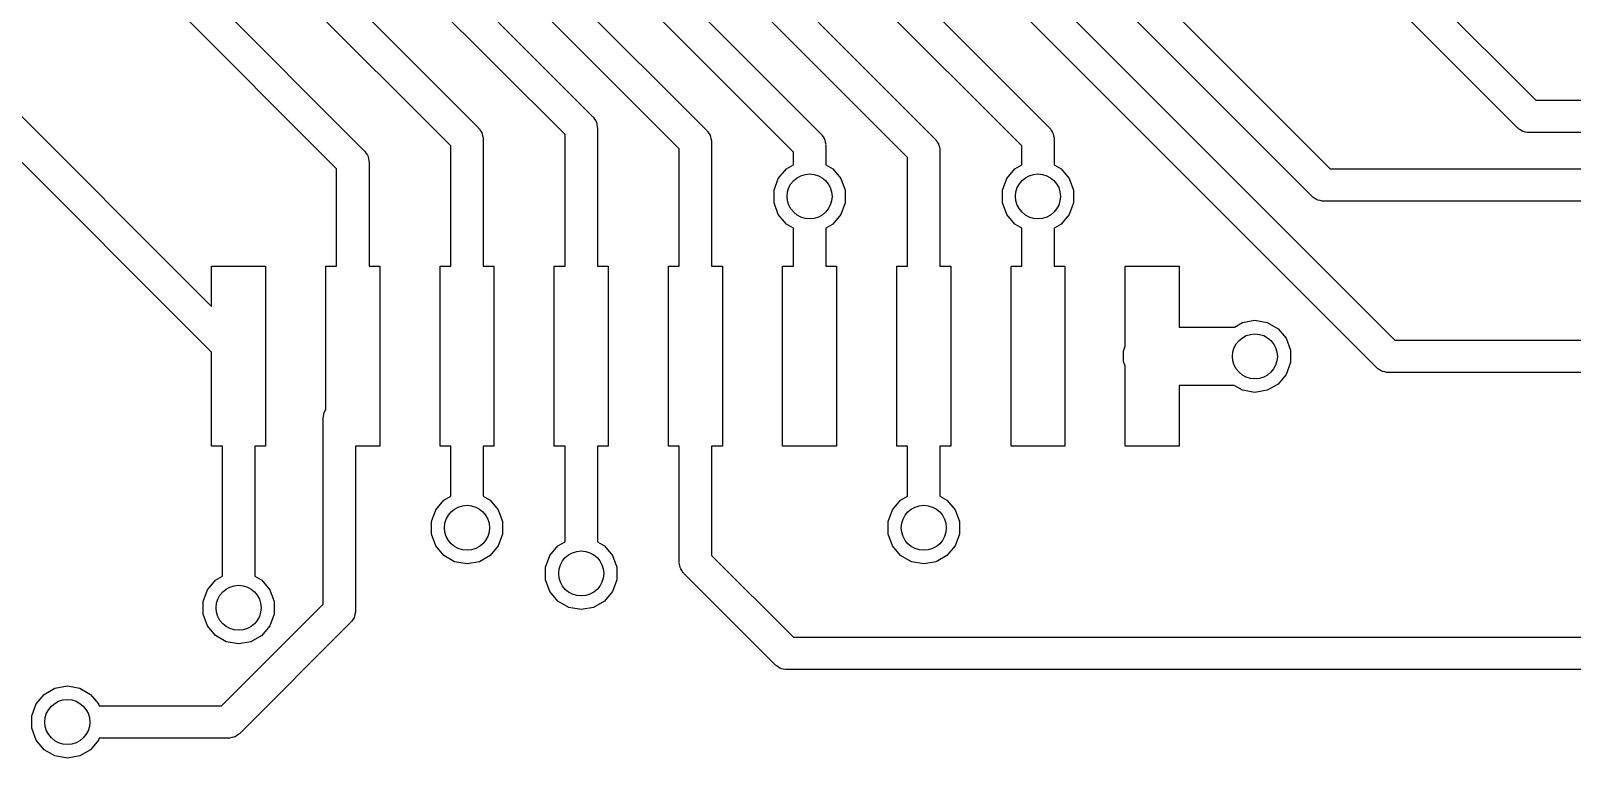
# Model space of a CAD drawing. Extents: x 25 to 125, y -125 to -25.
# Drawn here: x 58.65 to 75.79, y -48.66 to -40.58 of the extents above; entities that cross this region are included whole.
import ezdxf

# ---------------------------------------------------------------- set-up
doc = ezdxf.new("R2010")
doc.units = 0
doc.header["$MEASUREMENT"] = 0
doc.layers.add('BLACK', color=7, linetype='CONTINUOUS')

msp = doc.modelspace()

# ---------------------------------------------------------------- linework, layer by layer
at = {"layer": 'Black'}
for p, q in [((68.541, -38.7368), (73.8192, -44.015)), ((62.184, -38.8154), (64.8973, -41.5287)), ((64.59, -41.7306), (61.8767, -39.0173)), ((63.461, -38.9807), (66.1673, -41.687)), ((67.264, -38.9424), (69.9773, -41.6557)), ((73.6173, -44.3223), (68.2337, -38.9387)), ((65.86, -41.8888), (63.1537, -39.1826)), ((69.67, -41.8576), (66.9567, -39.1443)), ((61.2416, -39.27), (63.6273, -41.6557)), ((63.32, -41.8576), (60.9343, -39.4719)), ((66.601, -39.6764), (68.7073, -41.7827)), ((70.665, -39.6764), (73.0996, -42.111)), ((68.4, -41.9846), (66.2937, -39.8783)), ((72.8977, -42.4183), (70.3577, -39.8783)), ((73.967, -39.9304), (75.3856, -41.349)), ((60.546, -40.0984), (62.3573, -41.9097)), ((65.787, -40.0747), (67.4373, -41.725)), ((67.13, -41.9269), (65.4797, -40.2766)), ((75.1837, -41.6563), (73.6597, -40.1323)), ((62.05, -42.1116), (60.2387, -40.3003)), ((57.9396, -40.921), (60.66, -43.6414)), ((60.66, -44.1506), (57.6323, -41.1229)), ((75.3856, -41.349), (85.9904, -41.349)), ((64.8973, -41.5287), (64.9018, -41.5352)), ((64.9018, -41.5352), (64.9079, -41.5403)), ((64.9079, -41.5403), (64.9196, -41.5607)), ((64.9196, -41.5607), (64.9331, -41.5799)), ((64.9331, -41.5799), (64.9352, -41.5876)), ((64.9352, -41.5876), (64.9391, -41.5944)), ((64.9391, -41.5944), (64.9432, -41.6176)), ((64.9432, -41.6176), (64.9493, -41.6403)), ((64.9493, -41.6403), (64.9486, -41.6482)), ((64.9486, -41.6482), (64.95, -41.656)), ((63.6273, -41.6557), (63.6318, -41.6622)), ((63.6318, -41.6622), (63.6379, -41.6673)), ((63.6379, -41.6673), (63.6496, -41.6877)), ((63.6496, -41.6877), (63.6631, -41.7069)), ((63.6631, -41.7069), (63.6652, -41.7146)), ((63.6652, -41.7146), (63.6691, -41.7214)), ((63.6691, -41.7214), (63.6732, -41.7446)), ((63.6732, -41.7446), (63.6793, -41.7673)), ((63.6793, -41.7673), (63.6786, -41.7752)), ((63.6786, -41.7752), (63.68, -41.783)), ((63.68, -41.783), (63.68, -43.195)), ((64.59, -43.195), (64.59, -41.7306)), ((64.95, -41.656), (64.95, -43.195)), ((66.1673, -41.687), (66.1718, -41.6935)), ((66.1718, -41.6935), (66.1779, -41.6986)), ((66.1779, -41.6986), (66.1896, -41.7189)), ((66.1896, -41.7189), (66.2031, -41.7382)), ((66.2031, -41.7382), (66.2052, -41.7459)), ((66.2052, -41.7459), (66.2091, -41.7527)), ((66.2091, -41.7527), (66.2132, -41.7759)), ((66.2132, -41.7759), (66.2193, -41.7986)), ((66.2193, -41.7986), (66.2186, -41.8065)), ((66.2186, -41.8065), (66.22, -41.8143)), ((66.22, -41.8143), (66.22, -43.195)), ((67.4373, -41.725), (67.4418, -41.7315)), ((67.4418, -41.7315), (67.4479, -41.7366)), ((67.4479, -41.7366), (67.4596, -41.757)), ((67.4596, -41.757), (67.4731, -41.7762)), ((67.4731, -41.7762), (67.4752, -41.7839)), ((67.4752, -41.7839), (67.4791, -41.7908)), ((67.4791, -41.7908), (67.4832, -41.8139)), ((67.4832, -41.8139), (67.4893, -41.8366)), ((68.7073, -41.7827), (68.7118, -41.7892)), ((68.7118, -41.7892), (68.7179, -41.7943)), ((68.7179, -41.7943), (68.7296, -41.8147)), ((68.7296, -41.8147), (68.7431, -41.8339)), ((69.9773, -41.6557), (69.9818, -41.6622)), ((69.9818, -41.6622), (69.9879, -41.6673)), ((69.9879, -41.6673), (69.9996, -41.6877)), ((69.9996, -41.6877), (70.0131, -41.7069)), ((70.0131, -41.7069), (70.0152, -41.7146)), ((70.0152, -41.7146), (70.0191, -41.7214)), ((70.0191, -41.7214), (70.0232, -41.7446)), ((70.0232, -41.7446), (70.0293, -41.7673)), ((70.0293, -41.7673), (70.0286, -41.7752)), ((70.0286, -41.7752), (70.03, -41.783)), ((70.03, -41.783), (70.03, -42.0653)), ((75.1902, -41.6608), (75.1837, -41.6563)), ((75.1953, -41.6669), (75.1902, -41.6608)), ((75.2157, -41.6786), (75.1953, -41.6669)), ((75.2349, -41.6921), (75.2157, -41.6786)), ((75.2426, -41.6942), (75.2349, -41.6921)), ((75.2494, -41.6981), (75.2426, -41.6942)), ((75.2726, -41.7022), (75.2494, -41.6981)), ((75.2953, -41.7083), (75.2726, -41.7022)), ((75.3032, -41.7076), (75.2953, -41.7083)), ((75.311, -41.709), (75.3032, -41.7076)), ((85.9158, -41.709), (75.311, -41.709)), ((62.3573, -41.9097), (62.3618, -41.9162)), ((62.3618, -41.9162), (62.3679, -41.9213)), ((62.3679, -41.9213), (62.3796, -41.9417)), ((62.3796, -41.9417), (62.3931, -41.9609)), ((62.3931, -41.9609), (62.3952, -41.9686)), ((62.3952, -41.9686), (62.3991, -41.9754)), ((62.3991, -41.9754), (62.4032, -41.9986)), ((63.32, -43.195), (63.32, -41.8576)), ((65.86, -43.195), (65.86, -41.8888)), ((67.13, -42.0653), (67.13, -41.9269)), ((67.4893, -41.8366), (67.4886, -41.8445)), ((67.4886, -41.8445), (67.49, -41.8523)), ((67.49, -41.8523), (67.49, -42.0653)), ((68.4, -43.195), (68.4, -41.9846)), ((68.7431, -41.8339), (68.7452, -41.8416)), ((68.7452, -41.8416), (68.7491, -41.8484)), ((68.7491, -41.8484), (68.7532, -41.8716)), ((68.7532, -41.8716), (68.7593, -41.8943)), ((68.7593, -41.8943), (68.7586, -41.9022)), ((68.7586, -41.9022), (68.76, -41.91)), ((68.76, -41.91), (68.76, -43.195)), ((69.67, -42.0653), (69.67, -41.8576)), ((62.05, -42.962), (62.05, -42.1116)), ((62.4032, -41.9986), (62.4093, -42.0213)), ((62.4093, -42.0213), (62.4086, -42.0292)), ((62.4086, -42.0292), (62.41, -42.037)), ((62.41, -42.037), (62.41, -42.962)), ((66.9623, -42.2172), (67.0519, -42.1104)), ((67.0519, -42.1104), (67.13, -42.0653)), ((67.49, -42.0653), (67.5681, -42.1104)), ((67.5681, -42.1104), (67.6577, -42.2172)), ((69.5023, -42.2172), (69.5919, -42.1104)), ((69.5919, -42.1104), (69.67, -42.0653)), ((70.03, -42.0653), (70.1081, -42.1104)), ((70.1081, -42.1104), (70.1977, -42.2172)), ((73.0996, -42.111), (82.7532, -42.111)), ((66.9146, -42.3483), (66.9623, -42.2172)), ((67.6577, -42.2172), (67.7054, -42.3483)), ((69.4546, -42.3483), (69.5023, -42.2172)), ((70.1977, -42.2172), (70.2454, -42.3483)), ((66.9146, -42.4877), (66.9146, -42.3483)), ((66.9623, -42.6188), (66.9146, -42.4877)), ((67.7054, -42.4877), (67.6577, -42.6188)), ((67.7054, -42.3483), (67.7054, -42.4877)), ((69.4546, -42.4877), (69.4546, -42.3483)), ((69.5023, -42.6188), (69.4546, -42.4877)), ((70.2454, -42.4877), (70.1977, -42.6188)), ((70.2454, -42.3483), (70.2454, -42.4877)), ((72.9042, -42.4228), (72.8977, -42.4183)), ((72.9093, -42.4289), (72.9042, -42.4228)), ((72.9297, -42.4406), (72.9093, -42.4289)), ((72.9489, -42.4541), (72.9297, -42.4406)), ((72.9566, -42.4562), (72.9489, -42.4541)), ((72.9634, -42.4601), (72.9566, -42.4562)), ((72.9866, -42.4642), (72.9634, -42.4601)), ((73.0093, -42.4703), (72.9866, -42.4642)), ((73.0172, -42.4696), (73.0093, -42.4703)), ((73.025, -42.471), (73.0172, -42.4696)), ((82.6786, -42.471), (73.025, -42.471)), ((67.0519, -42.7256), (66.9623, -42.6188)), ((67.6577, -42.6188), (67.5681, -42.7256)), ((69.5919, -42.7256), (69.5023, -42.6188)), ((70.1977, -42.6188), (70.1081, -42.7256)), ((67.13, -42.7707), (67.0519, -42.7256)), ((67.13, -43.195), (67.13, -42.7707)), ((67.5681, -42.7256), (67.49, -42.7707)), ((67.49, -42.7707), (67.49, -43.195)), ((69.67, -42.7707), (69.5919, -42.7256)), ((69.67, -43.195), (69.67, -42.7707)), ((70.1081, -42.7256), (70.03, -42.7707)), ((70.03, -42.7707), (70.03, -43.195)), ((62.05, -43.195), (62.05, -42.962)), ((62.41, -42.962), (62.41, -43.195)), ((60.66, -43.6414), (60.66, -43.195)), ((60.66, -43.195), (61.26, -43.195)), ((61.26, -43.195), (61.26, -45.195)), ((61.93, -44.7873), (61.93, -43.195)), ((61.93, -43.195), (62.05, -43.195)), ((62.41, -43.195), (62.53, -43.195)), ((62.53, -43.195), (62.53, -45.195)), ((63.2, -45.195), (63.2, -43.195)), ((63.2, -43.195), (63.32, -43.195)), ((63.68, -43.195), (63.8, -43.195)), ((63.8, -43.195), (63.8, -45.195)), ((64.47, -45.195), (64.47, -43.195)), ((64.47, -43.195), (64.59, -43.195)), ((64.95, -43.195), (65.07, -43.195)), ((65.07, -43.195), (65.07, -45.195)), ((65.74, -45.195), (65.74, -43.195)), ((65.74, -43.195), (65.86, -43.195)), ((66.22, -43.195), (66.34, -43.195)), ((66.34, -43.195), (66.34, -45.195)), ((67.01, -45.195), (67.01, -43.195)), ((67.01, -43.195), (67.13, -43.195)), ((67.49, -43.195), (67.61, -43.195)), ((67.61, -43.195), (67.61, -45.195)), ((68.28, -45.195), (68.28, -43.195)), ((68.28, -43.195), (68.4, -43.195)), ((68.76, -43.195), (68.88, -43.195)), ((68.88, -43.195), (68.88, -45.195)), ((69.55, -45.195), (69.55, -43.195)), ((69.55, -43.195), (69.67, -43.195)), ((70.03, -43.195), (70.15, -43.195)), ((70.15, -43.195), (70.15, -45.195)), ((70.82, -44.0834), (70.82, -43.195)), ((70.82, -43.195), (71.42, -43.195)), ((71.42, -43.195), (71.42, -43.87)), ((71.42, -43.87), (72.0368, -43.87)), ((72.0368, -43.87), (72.1257, -43.8187)), ((72.1257, -43.8187), (72.263, -43.7945)), ((72.263, -43.7945), (72.4003, -43.8187)), ((72.4003, -43.8187), (72.5211, -43.8884)), ((72.5211, -43.8884), (72.6107, -43.9952)), ((72.6107, -43.9952), (72.6584, -44.1263)), ((73.8192, -44.015), (81.615, -44.015)), ((60.66, -45.195), (60.66, -44.1506)), ((70.7999, -44.1386), (70.82, -44.0834)), ((70.7999, -44.2514), (70.7999, -44.1386)), ((72.6584, -44.1263), (72.6584, -44.2657)), ((70.82, -44.3066), (70.7999, -44.2514)), ((70.82, -45.195), (70.82, -44.3066)), ((72.6107, -44.3968), (72.5211, -44.5036)), ((72.6584, -44.2657), (72.6107, -44.3968)), ((73.6238, -44.3268), (73.6173, -44.3223)), ((73.6289, -44.3329), (73.6238, -44.3268)), ((73.6493, -44.3446), (73.6289, -44.3329)), ((73.6685, -44.3581), (73.6493, -44.3446)), ((73.6762, -44.3602), (73.6685, -44.3581)), ((73.6831, -44.3641), (73.6762, -44.3602)), ((73.7062, -44.3682), (73.6831, -44.3641)), ((73.7289, -44.3743), (73.7062, -44.3682)), ((73.7368, -44.3736), (73.7289, -44.3743)), ((73.7446, -44.375), (73.7368, -44.3736)), ((81.615, -44.375), (73.7446, -44.375)), ((72.0333, -44.52), (71.42, -44.52)), ((71.42, -44.52), (71.42, -45.195)), ((72.1257, -44.5733), (72.0333, -44.52)), ((72.5211, -44.5036), (72.4003, -44.5733)), ((72.263, -44.5975), (72.1257, -44.5733)), ((72.4003, -44.5733), (72.263, -44.5975)), ((61.9, -44.882), (61.9109, -44.8204)), ((61.9, -46.9498), (61.9, -44.882)), ((61.9109, -44.8204), (61.93, -44.7873)), ((60.78, -45.195), (60.66, -45.195)), ((60.78, -46.6373), (60.78, -45.195)), ((61.26, -45.195), (61.14, -45.195)), ((61.14, -45.195), (61.14, -46.6373)), ((62.53, -45.195), (62.26, -45.195)), ((62.26, -45.195), (62.26, -47.0244)), ((63.32, -45.195), (63.2, -45.195)), ((63.32, -45.7483), (63.32, -45.195)), ((63.8, -45.195), (63.68, -45.195)), ((63.68, -45.195), (63.68, -45.7483)), ((64.59, -45.195), (64.47, -45.195)), ((64.59, -46.2563), (64.59, -45.195)), ((65.07, -45.195), (64.95, -45.195)), ((64.95, -45.195), (64.95, -46.2563)), ((65.86, -45.195), (65.74, -45.195)), ((65.86, -46.482), (65.86, -45.195)), ((66.34, -45.195), (66.22, -45.195)), ((66.22, -45.195), (66.22, -46.4074)), ((67.61, -45.195), (67.01, -45.195)), ((68.4, -45.195), (68.28, -45.195)), ((68.4, -45.7483), (68.4, -45.195)), ((68.88, -45.195), (68.76, -45.195)), ((68.76, -45.195), (68.76, -45.7483)), ((70.15, -45.195), (69.55, -45.195)), ((71.42, -45.195), (70.82, -45.195)), ((63.2419, -45.7934), (63.32, -45.7483)), ((63.68, -45.7483), (63.7581, -45.7934)), ((68.3219, -45.7934), (68.4, -45.7483)), ((68.76, -45.7483), (68.8381, -45.7934)), ((63.1046, -46.0313), (63.1523, -45.9002)), ((63.1523, -45.9002), (63.2419, -45.7934)), ((63.7581, -45.7934), (63.8477, -45.9002)), ((63.8477, -45.9002), (63.8954, -46.0313)), ((68.1846, -46.0313), (68.2323, -45.9002)), ((68.2323, -45.9002), (68.3219, -45.7934)), ((68.8381, -45.7934), (68.9277, -45.9002)), ((68.9277, -45.9002), (68.9754, -46.0313)), ((63.1046, -46.1707), (63.1046, -46.0313)), ((63.8954, -46.0313), (63.8954, -46.1707)), ((68.1846, -46.1707), (68.1846, -46.0313)), ((68.9754, -46.0313), (68.9754, -46.1707)), ((63.1523, -46.3018), (63.1046, -46.1707)), ((63.8954, -46.1707), (63.8477, -46.3018)), ((64.5119, -46.3014), (64.59, -46.2563)), ((64.95, -46.2563), (65.0281, -46.3014)), ((68.2323, -46.3018), (68.1846, -46.1707)), ((68.9754, -46.1707), (68.9277, -46.3018)), ((63.2419, -46.4086), (63.1523, -46.3018)), ((63.3627, -46.4783), (63.2419, -46.4086)), ((63.7581, -46.4086), (63.6373, -46.4783)), ((63.8477, -46.3018), (63.7581, -46.4086)), ((64.3746, -46.5393), (64.4223, -46.4082)), ((64.4223, -46.4082), (64.5119, -46.3014)), ((65.0281, -46.3014), (65.1177, -46.4082)), ((65.1177, -46.4082), (65.1654, -46.5393)), ((66.22, -46.4074), (67.1306, -47.318)), ((68.3219, -46.4086), (68.2323, -46.3018)), ((68.4427, -46.4783), (68.3219, -46.4086)), ((68.8381, -46.4086), (68.7173, -46.4783)), ((68.9277, -46.3018), (68.8381, -46.4086)), ((63.5, -46.5025), (63.3627, -46.4783)), ((63.6373, -46.4783), (63.5, -46.5025)), ((64.3746, -46.6787), (64.3746, -46.5393)), ((65.1654, -46.5393), (65.1654, -46.6787)), ((65.8614, -46.4898), (65.86, -46.482)), ((65.8607, -46.4977), (65.8614, -46.4898)), ((65.8668, -46.5204), (65.8607, -46.4977)), ((65.8709, -46.5436), (65.8668, -46.5204)), ((65.8748, -46.5504), (65.8709, -46.5436)), ((65.8769, -46.5581), (65.8748, -46.5504)), ((65.8904, -46.5773), (65.8769, -46.5581)), ((65.9021, -46.5977), (65.8904, -46.5773)), ((65.9082, -46.6028), (65.9021, -46.5977)), ((65.9127, -46.6093), (65.9082, -46.6028)), ((66.9287, -47.6253), (65.9127, -46.6093)), ((68.58, -46.5025), (68.4427, -46.4783)), ((68.7173, -46.4783), (68.58, -46.5025)), ((60.5646, -46.9203), (60.6123, -46.7892)), ((60.6123, -46.7892), (60.7019, -46.6824)), ((60.7019, -46.6824), (60.78, -46.6373)), ((61.14, -46.6373), (61.2181, -46.6824)), ((61.2181, -46.6824), (61.3077, -46.7892)), ((61.3077, -46.7892), (61.3554, -46.9203)), ((64.4223, -46.8098), (64.3746, -46.6787)), ((65.1654, -46.6787), (65.1177, -46.8098)), ((60.5646, -47.0597), (60.5646, -46.9203)), ((60.7698, -48.08), (61.9, -46.9498)), ((61.3554, -46.9203), (61.3554, -47.0597)), ((64.5119, -46.9166), (64.4223, -46.8098)), ((64.6327, -46.9863), (64.5119, -46.9166)), ((65.0281, -46.9166), (64.9073, -46.9863)), ((65.1177, -46.8098), (65.0281, -46.9166)), ((60.6123, -47.1908), (60.5646, -47.0597)), ((61.3554, -47.0597), (61.3077, -47.1908)), ((62.2179, -47.1401), (62.2118, -47.1452)), ((62.2297, -47.1197), (62.2179, -47.1401)), ((62.2432, -47.1005), (62.2297, -47.1197)), ((62.2452, -47.0928), (62.2432, -47.1005)), ((62.2492, -47.0859), (62.2452, -47.0928)), ((62.2532, -47.0628), (62.2492, -47.0859)), ((62.2593, -47.0401), (62.2532, -47.0628)), ((62.26, -47.0244), (62.2586, -47.0322)), ((62.2586, -47.0322), (62.2593, -47.0401)), ((64.77, -47.0105), (64.6327, -46.9863)), ((64.9073, -46.9863), (64.77, -47.0105)), ((60.7019, -47.2976), (60.6123, -47.1908)), ((60.8227, -47.3673), (60.7019, -47.2976)), ((62.2073, -47.1517), (60.9717, -48.3873)), ((61.2181, -47.2976), (61.0973, -47.3673)), ((61.3077, -47.1908), (61.2181, -47.2976)), ((62.2118, -47.1452), (62.2073, -47.1517)), ((60.96, -47.3915), (60.8227, -47.3673)), ((61.0973, -47.3673), (60.96, -47.3915)), ((67.1306, -47.318), (77.8767, -47.318)), ((66.9352, -47.6298), (66.9287, -47.6253)), ((66.9403, -47.6359), (66.9352, -47.6298)), ((66.9607, -47.6476), (66.9403, -47.6359)), ((66.9799, -47.6611), (66.9607, -47.6476)), ((66.9876, -47.6632), (66.9799, -47.6611)), ((66.9944, -47.6671), (66.9876, -47.6632)), ((67.0176, -47.6712), (66.9944, -47.6671)), ((67.0403, -47.6773), (67.0176, -47.6712)), ((67.0482, -47.6766), (67.0403, -47.6773)), ((67.056, -47.678), (67.0482, -47.6766)), ((77.8767, -47.678), (67.056, -47.678)), ((58.7073, -48.0592), (58.7969, -47.9524)), ((58.7969, -47.9524), (58.9177, -47.8827)), ((58.9177, -47.8827), (59.055, -47.8585)), ((59.055, -47.8585), (59.1923, -47.8827)), ((59.1923, -47.8827), (59.3131, -47.9524)), ((59.3131, -47.9524), (59.4027, -48.0592)), ((58.6596, -48.1903), (58.7073, -48.0592)), ((59.4027, -48.0592), (59.4103, -48.08)), ((59.4103, -48.08), (60.7698, -48.08)), ((58.6596, -48.3297), (58.6596, -48.1903)), ((58.7073, -48.4608), (58.6596, -48.3297)), ((58.7969, -48.5676), (58.7073, -48.4608)), ((59.4027, -48.4608), (59.3131, -48.5676)), ((59.4103, -48.44), (59.4027, -48.4608)), ((60.8444, -48.44), (59.4103, -48.44)), ((60.8522, -48.4386), (60.8444, -48.44)), ((60.8601, -48.4393), (60.8522, -48.4386)), ((60.8828, -48.4332), (60.8601, -48.4393)), ((60.906, -48.4291), (60.8828, -48.4332)), ((60.9128, -48.4252), (60.906, -48.4291)), ((60.9205, -48.4231), (60.9128, -48.4252)), ((60.9397, -48.4096), (60.9205, -48.4231)), ((60.9601, -48.3979), (60.9397, -48.4096)), ((60.9652, -48.3918), (60.9601, -48.3979)), ((60.9717, -48.3873), (60.9652, -48.3918)), ((58.9177, -48.6373), (58.7969, -48.5676)), ((59.055, -48.6615), (58.9177, -48.6373)), ((59.1923, -48.6373), (59.055, -48.6615)), ((59.3131, -48.5676), (59.1923, -48.6373))]:
    msp.add_line(p, q, dxfattribs=at)
for centre in [(67.31, -42.418), (69.85, -42.418), (72.263, -44.196), (63.5, -46.101), (68.58, -46.101), (64.77, -46.609), (60.96, -46.99), (59.055, -48.26)]:
    msp.add_circle(centre, 0.25, dxfattribs=at)

doc.saveas('drawing.dxf')
